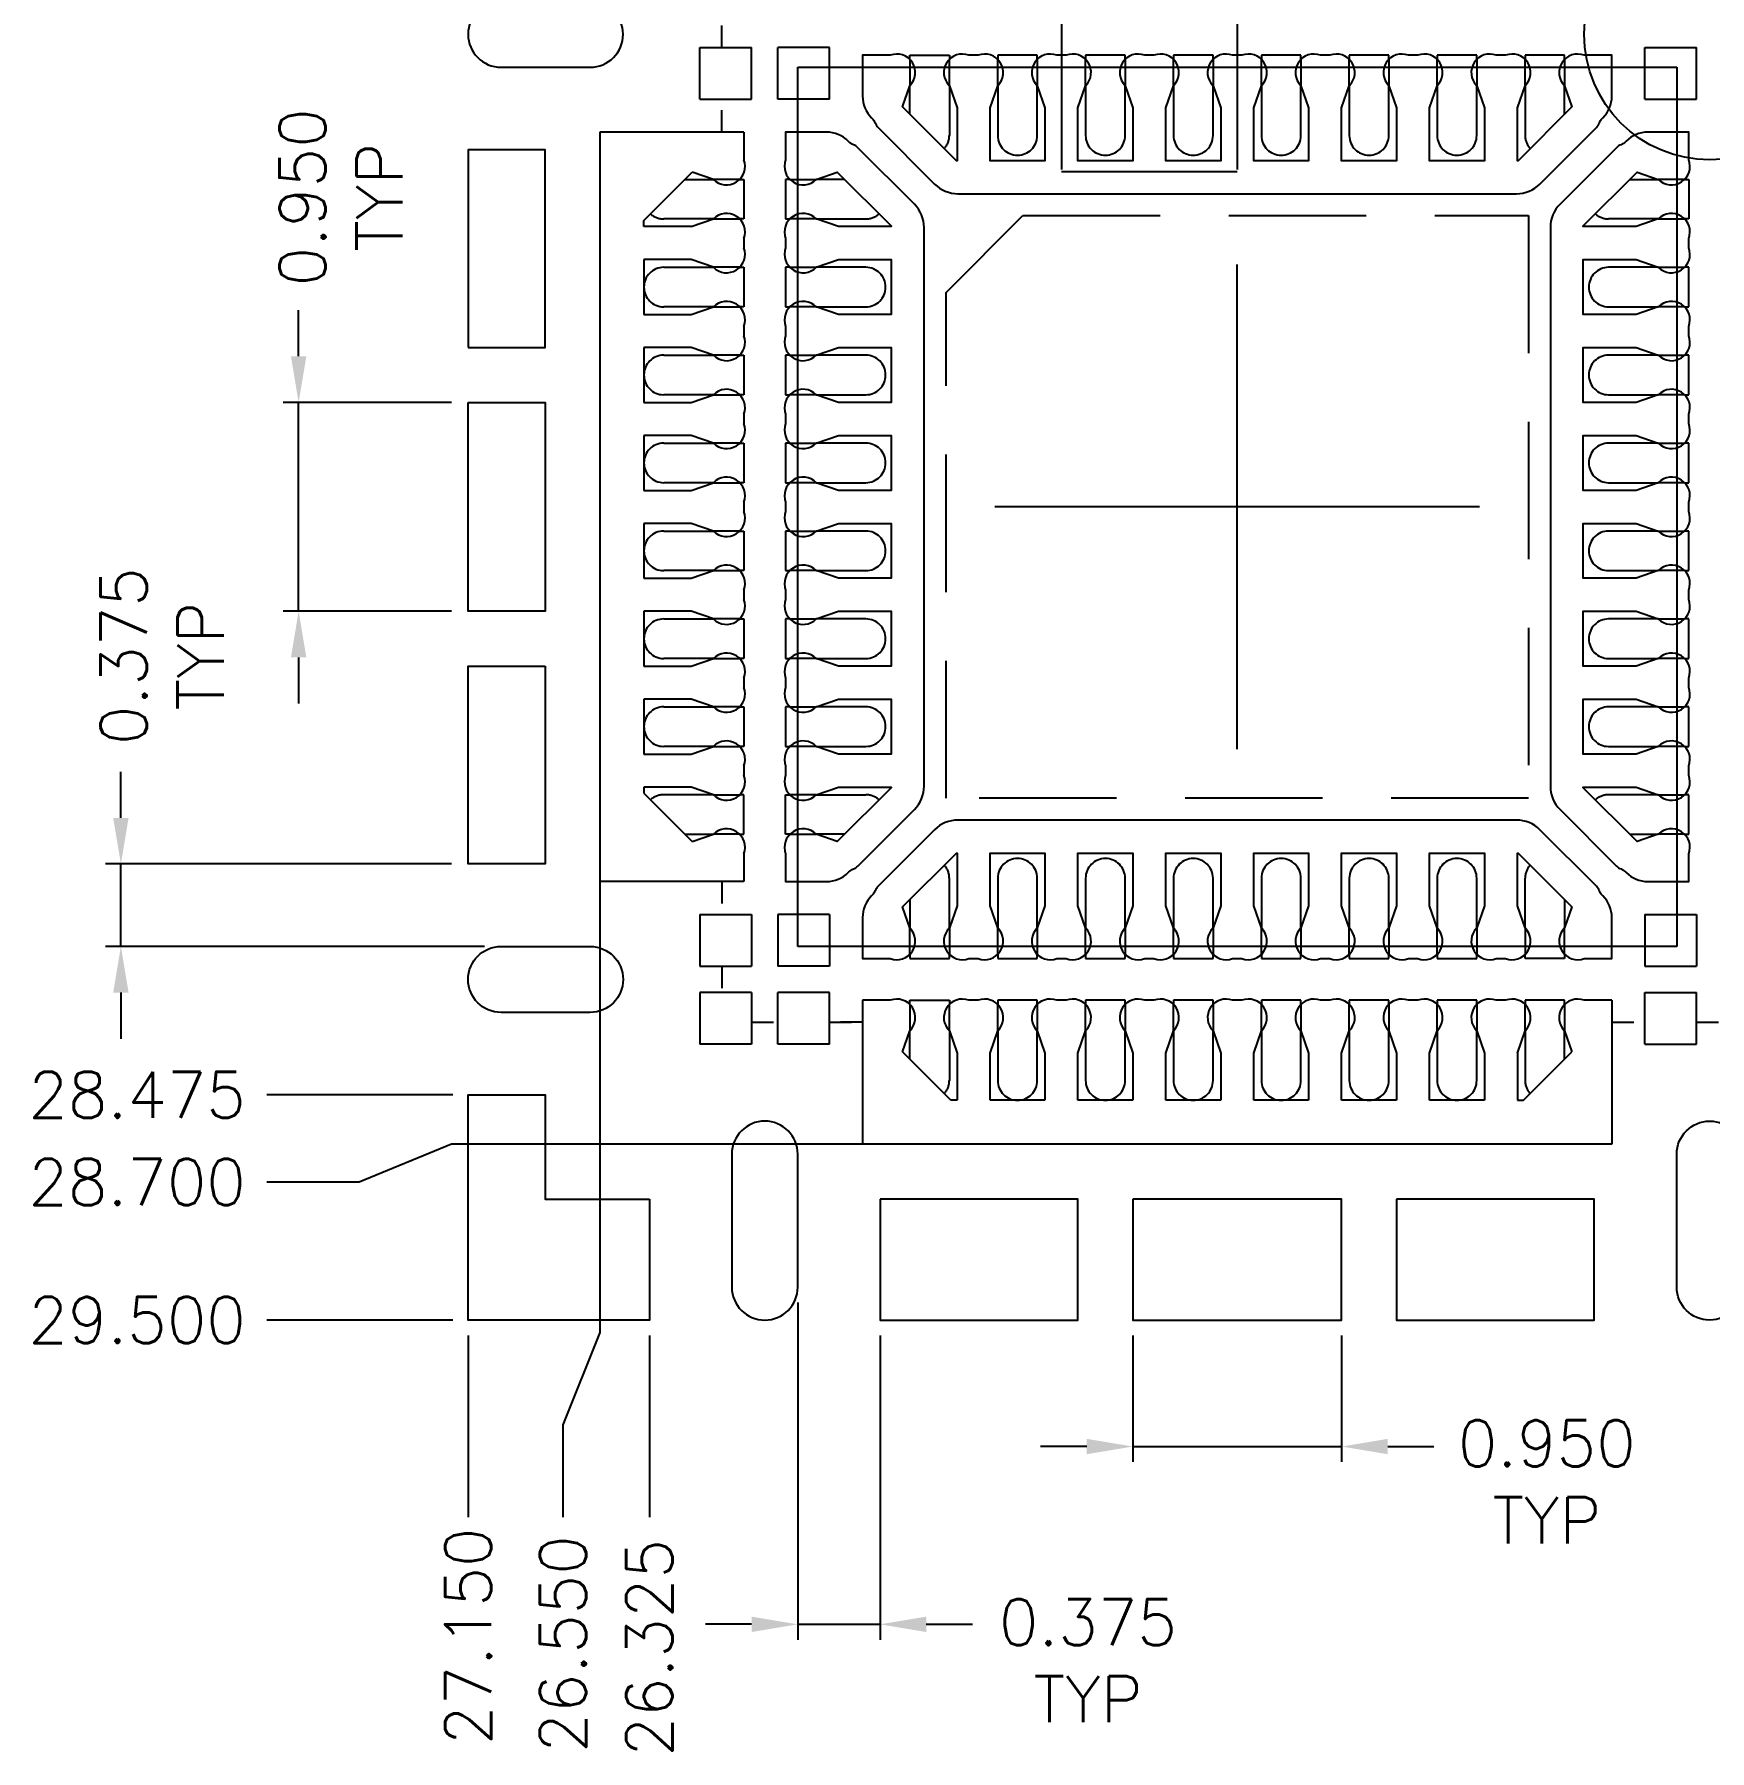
# Model space of a CAD drawing. Extents: x 720.3 to 735, y -12.4 to 10.2.
# Drawn here: x 720.28 to 727.9, y -4.2 to 3.61 of the extents above; entities that cross this region are included whole.
import ezdxf

# ---------------------------------------------------------------- set-up
doc = ezdxf.new("R2010")
doc.units = 0
doc.header["$LTSCALE"] = 5
doc.header["$MEASUREMENT"] = 0
doc.linetypes.add('CENTER', pattern=[2, 1.25, -0.25, 0.25, -0.25])
doc.linetypes.add('HIDDEN', pattern=[0.375, 0.25, -0.125])
doc.layers.get('0').update_dxf_attribs({"linetype": 'CONTINUOUS'})
for name, color, linetype in [('1', 7, 'CONTINUOUS'), ('1D', 4, 'CONTINUOUS'), ('2D', 4, 'CONTINUOUS')]:
    doc.layers.add(name, color=color, linetype=linetype)
doc.styles.get("Standard").update_dxf_attribs({"font": 'romans.shx', "bigfont": 'bigfont.shx'})

msp = doc.modelspace()

# ---------------------------------------------------------------- linework, layer by layer
for p, q in [((723.3044, -0.7505), (723.3044, -0.9855)), ((723.5394, -0.7505), (723.3044, -0.7505)), ((723.5394, -0.7505), (723.5394, -0.9855)), ((723.5394, -0.9855), (723.3044, -0.9855))]:
    msp.add_line(p, q)
at = {"layer": '1'}
for p, q in [((723.3044, 3.5495), (723.5394, 3.5495)), ((723.3044, 3.3145), (723.3044, 3.5495)), ((723.5394, 3.3145), (723.5394, 3.5495)), ((723.6594, 3.3145), (723.6594, 3.5495)), ((723.8944, 3.5495), (723.6594, 3.5495)), ((723.8944, 3.3145), (723.8944, 3.5495)), ((727.6044, 3.5495), (727.8394, 3.5495)), ((727.6044, 3.3145), (727.6044, 3.5495)), ((727.8394, 3.3145), (727.8394, 3.5495)), ((724.2594, 3.4954), (724.2594, 3.3755)), ((724.4394, 3.3755), (724.4394, 3.4954)), ((724.6594, 3.3755), (724.6594, 3.4954)), ((724.8394, 3.4954), (724.8394, 3.3755)), ((725.0594, 3.3755), (725.0594, 3.4954)), ((725.2394, 3.4954), (725.2394, 3.3755)), ((725.4594, 3.3755), (725.4594, 3.4954)), ((725.6394, 3.4954), (725.6394, 3.3755)), ((725.8594, 3.3755), (725.8594, 3.4954)), ((726.0394, 3.4954), (726.0394, 3.3755)), ((726.2594, 3.3755), (726.2594, 3.4954)), ((726.4394, 3.4954), (726.4394, 3.3755)), ((726.6594, 3.3755), (726.6594, 3.4954)), ((726.8394, 3.4954), (726.8394, 3.3755)), ((727.0594, 3.3755), (727.0594, 3.4954)), ((727.2394, 3.4954), (727.2394, 3.3755)), ((723.3044, 3.3145), (723.5394, 3.3145)), ((723.8944, 3.3145), (723.6594, 3.3145)), ((727.6044, 3.3145), (727.8394, 3.3145)), ((723.5044, 3.1645), (723.5044, 3.0383)), ((723.0494, 2.7624), (723.2697, 2.9827)), ((723.3655, 2.9495), (723.2697, 2.9827)), ((723.4853, 2.9495), (723.3655, 2.9495)), ((723.7135, 2.9495), (723.8334, 2.9495)), ((727.7853, 2.9495), (727.6655, 2.9495)), ((723.2644, 2.7345), (723.0494, 2.7345)), ((723.2644, 2.7345), (723.3655, 2.7695)), ((723.3655, 2.7695), (723.4853, 2.7695)), ((723.8334, 2.7695), (723.7135, 2.7695)), ((727.6655, 2.7695), (727.7853, 2.7695)), ((723.5044, 2.6807), (723.5044, 2.6383)), ((723.2644, 2.5845), (723.0494, 2.5845)), ((723.3655, 2.5495), (723.2644, 2.5845)), ((723.4853, 2.5495), (723.3655, 2.5495)), ((723.7135, 2.5495), (723.8334, 2.5495)), ((727.6655, 2.5495), (727.7853, 2.5495)), ((723.2644, 2.3345), (723.3655, 2.3695)), ((723.3655, 2.3695), (723.4853, 2.3695)), ((723.8334, 2.3695), (723.7135, 2.3695)), ((727.7853, 2.3695), (727.6655, 2.3695)), ((723.0494, 2.3345), (723.2644, 2.3345)), ((723.5044, 2.2807), (723.5044, 2.2383)), ((723.2644, 2.1845), (723.0494, 2.1845)), ((723.3655, 2.1495), (723.2644, 2.1845)), ((723.4853, 2.1495), (723.3655, 2.1495)), ((723.7135, 2.1495), (723.8334, 2.1495)), ((727.6655, 2.1495), (727.7853, 2.1495)), ((723.2644, 1.9345), (723.3655, 1.9695)), ((723.3655, 1.9695), (723.4853, 1.9695)), ((723.8334, 1.9695), (723.7135, 1.9695)), ((727.7853, 1.9695), (727.6655, 1.9695)), ((723.0494, 1.9345), (723.2644, 1.9345)), ((723.5044, 1.8807), (723.5044, 1.8383)), ((723.2644, 1.7845), (723.0494, 1.7845)), ((723.3655, 1.7495), (723.2644, 1.7845)), ((723.4853, 1.7495), (723.3655, 1.7495)), ((723.7135, 1.7495), (723.8334, 1.7495)), ((727.6655, 1.7495), (727.7853, 1.7495)), ((723.2644, 1.5345), (723.3655, 1.5695)), ((723.3655, 1.5695), (723.4853, 1.5695)), ((723.8334, 1.5695), (723.7135, 1.5695)), ((727.7853, 1.5695), (727.6655, 1.5695)), ((723.0494, 1.5345), (723.2644, 1.5345)), ((723.5044, 1.4807), (723.5044, 1.4383)), ((723.2644, 1.3845), (723.0494, 1.3845)), ((723.3655, 1.3495), (723.2644, 1.3845)), ((723.4853, 1.3495), (723.3655, 1.3495)), ((723.7135, 1.3495), (723.8334, 1.3495)), ((727.6655, 1.3495), (727.7853, 1.3495)), ((723.0494, 1.1345), (723.2644, 1.1345)), ((723.2644, 1.1345), (723.3655, 1.1695)), ((723.3655, 1.1695), (723.4853, 1.1695)), ((723.8334, 1.1695), (723.7135, 1.1695)), ((727.7853, 1.1695), (727.6655, 1.1695)), ((723.5044, 1.0807), (723.5044, 1.0383)), ((723.2644, 0.9845), (723.0494, 0.9845)), ((723.3655, 0.9495), (723.2644, 0.9845)), ((723.4853, 0.9495), (723.3655, 0.9495)), ((723.7135, 0.9495), (723.8334, 0.9495)), ((727.6655, 0.9495), (727.7853, 0.9495)), ((723.0494, 0.7345), (723.2644, 0.7345)), ((723.2644, 0.7345), (723.3655, 0.7695)), ((723.3655, 0.7695), (723.4853, 0.7695)), ((723.8334, 0.7695), (723.7135, 0.7695)), ((727.7853, 0.7695), (727.6655, 0.7695)), ((723.5044, 0.6807), (723.5044, 0.6383)), ((723.2644, 0.5845), (723.0494, 0.5845)), ((723.3655, 0.5495), (723.2644, 0.5845)), ((723.4853, 0.5495), (723.3655, 0.5495)), ((723.7135, 0.5495), (723.8334, 0.5495)), ((727.6655, 0.5495), (727.7853, 0.5495)), ((723.0494, 0.3345), (723.2644, 0.3345)), ((723.2644, 0.3345), (723.3655, 0.3695)), ((723.3655, 0.3695), (723.4853, 0.3695)), ((723.8334, 0.3695), (723.7135, 0.3695)), ((727.7853, 0.3695), (727.6655, 0.3695)), ((723.5044, 0.2807), (723.5044, 0.2383)), ((723.2644, 0.1845), (723.0494, 0.1845)), ((723.0494, 0.1566), (723.2697, -0.0637)), ((723.3655, 0.1495), (723.2644, 0.1845)), ((723.3655, 0.1495), (723.4853, 0.1495)), ((723.8334, 0.1495), (723.7135, 0.1495)), ((727.6655, 0.1495), (727.7853, 0.1495)), ((723.2697, -0.0637), (723.3655, -0.0305)), ((723.4853, -0.0305), (723.3655, -0.0305)), ((723.7135, -0.0305), (723.8334, -0.0305)), ((727.7853, -0.0305), (727.6655, -0.0305)), ((723.5044, -0.1193), (723.5044, -0.2455)), ((723.3044, -0.3955), (723.5394, -0.3955)), ((723.3044, -0.3955), (723.3044, -0.6305)), ((723.5394, -0.3955), (723.5394, -0.6305)), ((723.6594, -0.3955), (723.6594, -0.6305)), ((723.8944, -0.3955), (723.6594, -0.3955)), ((723.8944, -0.3955), (723.8944, -0.6305)), ((724.2594, -0.5764), (724.2594, -0.4565)), ((724.4394, -0.4565), (724.4394, -0.5764)), ((724.6594, -0.5764), (724.6594, -0.4565)), ((724.8394, -0.4565), (724.8394, -0.5764)), ((725.0594, -0.5764), (725.0594, -0.4565)), ((725.2394, -0.4565), (725.2394, -0.5764)), ((725.4594, -0.5764), (725.4594, -0.4565)), ((725.6394, -0.4565), (725.6394, -0.5764)), ((725.8594, -0.5764), (725.8594, -0.4565)), ((726.0394, -0.4565), (726.0394, -0.5764)), ((726.2594, -0.5764), (726.2594, -0.4565)), ((726.4394, -0.4565), (726.4394, -0.5764)), ((726.6594, -0.5764), (726.6594, -0.4565)), ((726.8394, -0.4565), (726.8394, -0.5764)), ((727.0594, -0.4565), (727.0594, -0.5764)), ((727.2394, -0.5764), (727.2394, -0.4565)), ((727.6044, -0.3955), (727.8394, -0.3955)), ((727.6044, -0.3955), (727.6044, -0.6305)), ((727.8394, -0.3955), (727.8394, -0.6305)), ((723.3044, -0.6305), (723.5394, -0.6305)), ((723.8944, -0.6305), (723.6594, -0.6305)), ((727.6044, -0.6305), (727.8394, -0.6305)), ((723.6594, -0.9855), (723.6594, -0.7505)), ((723.8944, -0.7505), (723.6594, -0.7505)), ((723.8944, -0.9855), (723.8944, -0.7505)), ((727.6044, -0.7505), (727.8394, -0.7505)), ((727.6044, -0.9855), (727.6044, -0.7505)), ((727.8394, -0.9855), (727.8394, -0.7505)), ((724.1706, -0.7855), (724.0444, -0.7855)), ((724.2594, -0.8046), (724.2594, -0.9245)), ((724.4394, -0.9245), (724.4394, -0.8046)), ((724.5706, -0.7855), (724.5283, -0.7855)), ((724.6594, -0.9245), (724.6594, -0.8046)), ((724.8394, -0.8046), (724.8394, -0.9245)), ((724.9706, -0.7855), (724.9283, -0.7855)), ((725.0594, -0.9245), (725.0594, -0.8046)), ((725.2394, -0.8046), (725.2394, -0.9245)), ((725.3706, -0.7855), (725.3283, -0.7855)), ((725.4594, -0.9245), (725.4594, -0.8046)), ((725.6394, -0.8046), (725.6394, -0.9245)), ((725.7706, -0.7855), (725.7283, -0.7855)), ((725.8594, -0.9245), (725.8594, -0.8046)), ((726.0394, -0.8046), (726.0394, -0.9245)), ((726.1706, -0.7855), (726.1283, -0.7855)), ((726.2594, -0.9245), (726.2594, -0.8046)), ((726.4394, -0.8046), (726.4394, -0.9245)), ((726.5706, -0.7855), (726.5283, -0.7855)), ((726.6594, -0.9245), (726.6594, -0.8046)), ((726.8394, -0.8046), (726.8394, -0.9245)), ((726.9706, -0.7855), (726.9283, -0.7855)), ((727.0594, -0.9245), (727.0594, -0.8046)), ((727.2394, -0.8046), (727.2394, -0.9245)), ((727.4544, -0.7855), (727.3283, -0.7855)), ((724.2263, -1.0202), (724.2594, -0.9245)), ((724.4394, -0.9245), (724.4744, -1.0255)), ((724.6244, -1.0255), (724.6594, -0.9245)), ((724.8394, -0.9245), (724.8744, -1.0255)), ((725.0244, -1.0255), (725.0594, -0.9245)), ((725.2394, -0.9245), (725.2744, -1.0255)), ((725.4244, -1.0255), (725.4594, -0.9245)), ((725.6394, -0.9245), (725.6744, -1.0255)), ((725.8244, -1.0255), (725.8594, -0.9245)), ((726.0394, -0.9245), (726.0744, -1.0255)), ((726.2244, -1.0255), (726.2594, -0.9245)), ((726.4394, -0.9245), (726.4744, -1.0255)), ((726.6244, -1.0255), (726.6594, -0.9245)), ((726.8394, -0.9245), (726.8744, -1.0255)), ((727.0244, -1.0255), (727.0594, -0.9245)), ((727.2394, -0.9245), (727.2726, -1.0202)), ((723.8944, -0.9855), (723.6594, -0.9855)), ((727.6044, -0.9855), (727.8394, -0.9855)), ((724.4465, -1.2405), (724.2263, -1.0202)), ((724.4744, -1.0255), (724.4744, -1.2405)), ((724.6244, -1.2405), (724.6244, -1.0255)), ((724.8744, -1.0255), (724.8744, -1.2405)), ((725.0244, -1.2405), (725.0244, -1.0255)), ((725.2744, -1.0255), (725.2744, -1.2405)), ((725.4244, -1.2405), (725.4244, -1.0255)), ((725.6744, -1.0255), (725.6744, -1.2405)), ((725.8244, -1.2405), (725.8244, -1.0255)), ((726.0744, -1.0255), (726.0744, -1.2405)), ((726.2244, -1.2405), (726.2244, -1.0255)), ((726.4744, -1.0255), (726.4744, -1.2405)), ((726.6244, -1.2405), (726.6244, -1.0255)), ((726.8744, -1.0255), (726.8744, -1.2405)), ((727.0244, -1.0255), (727.0244, -1.2405)), ((727.0524, -1.2405), (727.2726, -1.0202))]:
    msp.add_line(p, q, dxfattribs=at)
at = {"layer": '1', "color": 7}
for p, q in [((722.8494, 3.1645), (722.8494, -0.2455)), ((723.5044, 3.1645), (722.8494, 3.1645)), ((723.0494, 2.7345), (723.0494, 2.7624)), ((723.0494, 2.5845), (723.0494, 2.3345)), ((723.0494, 2.1845), (723.0494, 1.9345)), ((723.0494, 1.7845), (723.0494, 1.5345)), ((723.0494, 1.3845), (723.0494, 1.1345)), ((723.0494, 0.9845), (723.0494, 0.7345)), ((723.0494, 0.5845), (723.0494, 0.3345)), ((723.0494, 0.1845), (723.0494, 0.1566)), ((723.5044, -0.2455), (722.8494, -0.2455)), ((724.0444, -0.7855), (724.0444, -1.4405)), ((727.4544, -0.7855), (727.4544, -1.4405)), ((724.4744, -1.2405), (724.4465, -1.2405)), ((724.8744, -1.2405), (724.6244, -1.2405)), ((725.2744, -1.2405), (725.0244, -1.2405)), ((725.6744, -1.2405), (725.4244, -1.2405)), ((726.0744, -1.2405), (725.8244, -1.2405)), ((726.4744, -1.2405), (726.2244, -1.2405)), ((726.8744, -1.2405), (726.6244, -1.2405)), ((727.0244, -1.2405), (727.0524, -1.2405)), ((727.4544, -1.4405), (724.0444, -1.4405))]:
    msp.add_line(p, q, dxfattribs=at)
at = {"layer": '1', "ltscale": 10}
for points in [[(722.8044, 3.7595), (722.3994, 3.7595, 1), (722.3994, 3.4595), (722.8044, 3.4595, 1)], [(722.8044, -0.8405), (722.3994, -0.8405, -1), (722.3994, -0.5405), (722.8044, -0.5405, -1)], [(723.4494, -1.4855), (723.4494, -2.0905, 1), (723.7494, -2.0905), (723.7494, -1.4855, 1)], [(728.0494, -1.4855), (728.0494, -2.0905, -1), (727.7494, -2.0905), (727.7494, -1.4855, -1)]]:
    msp.add_lwpolyline(points, format="xyb", close=True, dxfattribs=at)
at = {"layer": '1'}
for points in [[(726.9706, 3.5145), (726.9283, 3.5145, 0.807932), (726.8394, 3.3755), (726.8744, 3.2745), (726.8744, 3.0345), (726.6244, 3.0345), (726.6244, 3.2745), (726.6594, 3.3755, 0.807932), (726.5706, 3.5145), (726.5283, 3.5145, 0.807932), (726.4394, 3.3755), (726.4744, 3.2745), (726.4744, 3.0345), (726.2244, 3.0345), (726.2244, 3.2745), (726.2594, 3.3755, 0.807932), (726.1706, 3.5145), (726.1283, 3.5145, 0.807932), (726.0394, 3.3755), (726.0744, 3.2745), (726.0744, 3.0345), (725.8244, 3.0345), (725.8244, 3.2745), (725.8594, 3.3755, 0.807932), (725.7706, 3.5145), (725.7283, 3.5145, 0.807932), (725.6394, 3.3755), (725.6744, 3.2745), (725.6744, 3.0345), (725.4244, 3.0345), (725.4244, 3.2745), (725.4594, 3.3755, 0.807932), (725.3706, 3.5145), (725.3283, 3.5145, 0.807932), (725.2394, 3.3755), (725.2744, 3.2745), (725.2744, 3.0345), (725.0244, 3.0345), (725.0244, 3.2745), (725.0594, 3.3755, 0.807932), (724.9706, 3.5145), (724.9283, 3.5145, 0.807932), (724.8394, 3.3755), (724.8744, 3.2745), (724.8744, 3.0345), (724.6244, 3.0345), (724.6244, 3.2745), (724.6594, 3.3755, 0.807932), (724.5706, 3.5145), (724.5283, 3.5145, 0.807932), (724.4394, 3.3755), (724.4744, 3.2745), (724.4744, 3.0345), (724.4715, 3.0345), (724.2263, 3.2798), (724.2594, 3.3755, 0.807932), (724.1706, 3.5145), (724.0444, 3.5145), (724.0444, 3.3286, 0.198912), (724.0854, 3.2296), (724.0884, 3.2266, -0.103148), (724.1018, 3.2062, 0.103148), (724.1152, 3.1857), (724.3724, 2.9284, 0.198912), (724.4785, 2.8845), (727.0204, 2.8845, 0.198912), (727.1264, 2.9284), (727.3837, 3.1857, 0.103148), (727.3971, 3.2062, -0.103148), (727.4105, 3.2266), (727.4134, 3.2296, 0.198912), (727.4544, 3.3286), (727.4544, 3.5145), (727.3283, 3.5145, 0.807932), (727.2394, 3.3755), (727.2726, 3.2798), (727.0274, 3.0345), (727.0244, 3.0345), (727.0244, 3.2745), (727.0594, 3.3755, 0.807932)], [(723.6944, 2.6807), (723.6944, 2.6383, 0.807932), (723.8334, 2.5495), (723.9344, 2.5845), (724.1744, 2.5845), (724.1744, 2.3345), (723.9344, 2.3345), (723.8334, 2.3695, 0.807932), (723.6944, 2.2807), (723.6944, 2.2383, 0.807932), (723.8334, 2.1495), (723.9344, 2.1845), (724.1744, 2.1845), (724.1744, 1.9345), (723.9344, 1.9345), (723.8334, 1.9695, 0.807932), (723.6944, 1.8807), (723.6944, 1.8383, 0.807932), (723.8334, 1.7495), (723.9344, 1.7845), (724.1744, 1.7845), (724.1744, 1.5345), (723.9344, 1.5345), (723.8334, 1.5695, 0.807932), (723.6944, 1.4807), (723.6944, 1.4383, 0.807932), (723.8334, 1.3495), (723.9344, 1.3845), (724.1744, 1.3845), (724.1744, 1.1345), (723.9344, 1.1345), (723.8334, 1.1695, 0.807932), (723.6944, 1.0807), (723.6944, 1.0383, 0.807932), (723.8334, 0.9495), (723.9344, 0.9845), (724.1744, 0.9845), (724.1744, 0.7345), (723.9344, 0.7345), (723.8334, 0.7695, 0.807932), (723.6944, 0.6807), (723.6944, 0.6383, 0.807932), (723.8334, 0.5495), (723.9344, 0.5845), (724.1744, 0.5845), (724.1744, 0.3345), (723.9344, 0.3345), (723.8334, 0.3695, 0.807932), (723.6944, 0.2807), (723.6944, 0.2383, 0.807932), (723.8334, 0.1495), (723.9344, 0.1845), (724.1744, 0.1845), (724.1744, 0.1816), (723.9292, -0.0637), (723.8334, -0.0305, 0.807932), (723.6944, -0.1193), (723.6944, -0.2455), (723.8804, -0.2455, 0.198912), (723.9794, -0.2045), (723.9823, -0.2016, -0.103148), (724.0028, -0.1882, 0.103148), (724.0233, -0.1747), (724.2805, 0.0825, 0.198912), (724.3244, 0.1886), (724.3244, 2.7304, 0.198912), (724.2805, 2.8365), (724.0233, 3.0937, 0.103148), (724.0028, 3.1072, -0.103148), (723.9823, 3.1206), (723.9794, 3.1235, 0.198912), (723.8804, 3.1645), (723.6944, 3.1645), (723.6944, 3.0383, 0.807932), (723.8334, 2.9495), (723.9292, 2.9827), (724.1744, 2.7374), (724.1744, 2.7345), (723.9344, 2.7345), (723.8334, 2.7695, 0.807932)], [(727.8044, 0.2383), (727.8044, 0.2807, 0.807932), (727.6655, 0.3695), (727.5644, 0.3345), (727.3244, 0.3345), (727.3244, 0.5845), (727.5644, 0.5845), (727.6655, 0.5495, 0.807932), (727.8044, 0.6383), (727.8044, 0.6807, 0.807932), (727.6655, 0.7695), (727.5644, 0.7345), (727.3244, 0.7345), (727.3244, 0.9845), (727.5644, 0.9845), (727.6655, 0.9495, 0.807932), (727.8044, 1.0383), (727.8044, 1.0807, 0.807932), (727.6655, 1.1695), (727.5644, 1.1345), (727.3244, 1.1345), (727.3244, 1.3845), (727.5644, 1.3845), (727.6655, 1.3495, 0.807932), (727.8044, 1.4383), (727.8044, 1.4807, 0.807932), (727.6655, 1.5695), (727.5644, 1.5345), (727.3244, 1.5345), (727.3244, 1.7845), (727.5644, 1.7845), (727.6655, 1.7495, 0.807932), (727.8044, 1.8383), (727.8044, 1.8807, 0.807932), (727.6655, 1.9695), (727.5644, 1.9345), (727.3244, 1.9345), (727.3244, 2.1845), (727.5644, 2.1845), (727.6655, 2.1495, 0.807932), (727.8044, 2.2383), (727.8044, 2.2807, 0.807932), (727.6655, 2.3695), (727.5644, 2.3345), (727.3244, 2.3345), (727.3244, 2.5845), (727.5644, 2.5845), (727.6655, 2.5495, 0.807932), (727.8044, 2.6383), (727.8044, 2.6807, 0.807932), (727.6655, 2.7695), (727.5644, 2.7345), (727.3244, 2.7345), (727.3244, 2.7374), (727.5697, 2.9827), (727.6655, 2.9495, 0.807932), (727.8044, 3.0383), (727.8044, 3.1645), (727.6185, 3.1645, 0.198912), (727.5195, 3.1235), (727.5166, 3.1206, -0.103148), (727.4961, 3.1072, 0.103148), (727.4756, 3.0937), (727.2184, 2.8365, 0.198912), (727.1744, 2.7304), (727.1744, 0.1886, 0.198912), (727.2184, 0.0825), (727.4756, -0.1747, 0.103148), (727.4961, -0.1882, -0.103148), (727.5166, -0.2016), (727.5195, -0.2045, 0.198912), (727.6185, -0.2455), (727.8044, -0.2455), (727.8044, -0.1193, 0.807932), (727.6655, -0.0305), (727.5697, -0.0637), (727.3244, 0.1816), (727.3244, 0.1845), (727.5644, 0.1845), (727.6655, 0.1495, 0.807932)], [(724.5283, -0.5955), (724.5706, -0.5955, 0.807932), (724.6594, -0.4565), (724.6244, -0.3555), (724.6244, -0.1155), (724.8744, -0.1155), (724.8744, -0.3555), (724.8394, -0.4565, 0.807932), (724.9283, -0.5955), (724.9706, -0.5955, 0.807932), (725.0594, -0.4565), (725.0244, -0.3555), (725.0244, -0.1155), (725.2744, -0.1155), (725.2744, -0.3555), (725.2394, -0.4565, 0.807932), (725.3283, -0.5955), (725.3706, -0.5955, 0.807932), (725.4594, -0.4565), (725.4244, -0.3555), (725.4244, -0.1155), (725.6744, -0.1155), (725.6744, -0.3555), (725.6394, -0.4565, 0.807932), (725.7283, -0.5955), (725.7706, -0.5955, 0.807932), (725.8594, -0.4565), (725.8244, -0.3555), (725.8244, -0.1155), (726.0744, -0.1155), (726.0744, -0.3555), (726.0394, -0.4565, 0.807932), (726.1283, -0.5955), (726.1706, -0.5955, 0.807932), (726.2594, -0.4565), (726.2244, -0.3555), (726.2244, -0.1155), (726.4744, -0.1155), (726.4744, -0.3555), (726.4394, -0.4565, 0.807932), (726.5283, -0.5955), (726.5706, -0.5955, 0.807932), (726.6594, -0.4565), (726.6244, -0.3555), (726.6244, -0.1155), (726.8744, -0.1155), (726.8744, -0.3555), (726.8394, -0.4565, 0.807932), (726.9283, -0.5955), (726.9706, -0.5955, 0.807932), (727.0594, -0.4565), (727.0244, -0.3555), (727.0244, -0.1155), (727.0274, -0.1155), (727.2726, -0.3608), (727.2394, -0.4565, 0.807932), (727.3283, -0.5955), (727.4544, -0.5955), (727.4544, -0.4096, 0.198912), (727.4134, -0.3106), (727.4105, -0.3077, -0.103148), (727.3971, -0.2872, 0.103148), (727.3837, -0.2667), (727.1264, -0.0094, 0.198912), (727.0204, 0.0345), (724.4785, 0.0345, 0.198912), (724.3724, -0.0094), (724.1152, -0.2667, 0.103148), (724.1018, -0.2872, -0.103148), (724.0884, -0.3077), (724.0854, -0.3106, 0.198912), (724.0444, -0.4096), (724.0444, -0.5955), (724.1706, -0.5955, 0.807932), (724.2594, -0.4565), (724.2263, -0.3608), (724.4715, -0.1155), (724.4744, -0.1155), (724.4744, -0.3555), (724.4394, -0.4565, 0.807932)]]:
    msp.add_lwpolyline(points, format="xyb", close=True, dxfattribs=at)
at = {"layer": '1', "ltscale": 10}
for points in [[(722.2494, 2.1845), (722.5994, 2.1845), (722.5994, 3.0845), (722.2494, 3.0845)], [(722.2494, 1.9345), (722.5994, 1.9345), (722.5994, 0.9845), (722.2494, 0.9845)], [(722.5994, 0.7345), (722.5994, -0.1655), (722.2494, -0.1655), (722.2494, 0.7345)], [(724.1244, -1.6905), (724.1244, -2.2405), (725.0244, -2.2405), (725.0244, -1.6905)], [(725.2744, -1.6905), (725.2744, -2.2405), (726.2244, -2.2405), (726.2244, -1.6905)], [(726.4744, -1.6905), (726.4744, -2.2405), (727.3744, -2.2405), (727.3744, -1.6905)]]:
    msp.add_lwpolyline(points, close=True, dxfattribs=at)
at = {"layer": '1'}
msp.add_lwpolyline([(723.0744, -1.6905), (723.0744, -2.2405), (722.2494, -2.2405), (722.2494, -1.2155), (722.5994, -1.2155), (722.5994, -1.6905)], close=True, dxfattribs=at)
for centre, start, end in [((723.4254, 3.0088), 224.71585, 20.4592), ((723.4254, 2.7102), 339.5408, 135.28415), ((723.4254, 2.6088), 224.71585, 20.4592), ((723.4254, 2.3102), 339.5408, 135.28415), ((723.4254, 2.2088), 224.71585, 20.4592), ((723.4254, 1.9102), 339.5408, 135.28415), ((723.4254, 1.8088), 224.71585, 20.4592), ((723.4254, 1.5102), 339.5408, 135.28415), ((723.4254, 1.4088), 224.71585, 20.4592), ((723.4254, 1.1102), 339.5408, 135.28415), ((723.4254, 1.0088), 224.71585, 20.4592), ((723.4254, 0.7102), 339.5408, 135.28415), ((723.4254, 0.6088), 224.71585, 20.4592), ((723.4254, 0.3102), 339.5408, 135.28415), ((723.4254, 0.2088), 224.71585, 20.4592), ((723.4254, -0.0898), 339.5408, 135.28415), ((724.2001, -0.8645), 314.71585, 110.4592), ((724.4988, -0.8645), 69.5408, 225.28415), ((724.6001, -0.8645), 314.71585, 110.4592), ((724.8988, -0.8645), 69.5408, 225.28415), ((725.0001, -0.8645), 314.71585, 110.4592), ((725.2988, -0.8645), 69.5408, 225.28415), ((725.4001, -0.8645), 314.71585, 110.4592), ((725.6988, -0.8645), 69.5408, 225.28415), ((725.8001, -0.8645), 314.71585, 110.4592), ((726.0988, -0.8645), 69.5408, 225.28415), ((726.2001, -0.8645), 314.71585, 110.4592), ((726.4988, -0.8645), 69.5408, 225.28415), ((726.6001, -0.8645), 314.71585, 110.4592), ((726.8988, -0.8645), 69.5408, 225.28415), ((727.0001, -0.8645), 314.71585, 110.4592), ((727.2988, -0.8645), 69.5408, 225.28415)]:
    msp.add_arc(centre, 0.0843, start, end, dxfattribs=at)
at = {"layer": '1D', "linetype": 'HIDDEN', "ltscale": 0.08}
for p, q in [((723.4044, 3.5495), (723.4044, 3.6695)), ((723.4044, 3.1645), (723.4044, 3.3145)), ((723.4044, -0.2455), (723.4044, -0.3955)), ((723.4044, -0.6305), (723.4044, -0.7505)), ((723.5394, -0.8855), (723.6594, -0.8855)), ((724.0444, -0.8855), (723.8944, -0.8855)), ((723.8944, -0.8855), (724.0444, -0.8855)), ((727.4544, -0.8855), (727.6044, -0.8855)), ((727.8394, -0.8855), (727.9594, -0.8855))]:
    msp.add_line(p, q, dxfattribs=at)
at = {"layer": '1D', "color": 2, "linetype": 'CENTER', "ltscale": 0.8}
for p, q in [((723.7494, -0.5405), (723.7494, 3.4595)), ((723.7494, 3.4595), (727.7494, 3.4595)), ((727.7494, 3.4595), (727.7494, -0.5405)), ((727.7494, -0.5405), (723.7494, -0.5405))]:
    msp.add_line(p, q, dxfattribs=at)
at = {"layer": '1D', "linetype": 'HIDDEN', "ltscale": 0.3}
for points in [[(724.2594, 3.4954), (724.2594, 3.5145), (724.4394, 3.5145), (724.4394, 3.4954)], [(724.8394, 3.4954), (724.8394, 3.5145), (724.6594, 3.5145), (724.6594, 3.4954)], [(725.2394, 3.4954), (725.2394, 3.5145), (725.0594, 3.5145), (725.0594, 3.4954)], [(725.6394, 3.4954), (725.6394, 3.5145), (725.4594, 3.5145), (725.4594, 3.4954)], [(726.0394, 3.4954), (726.0394, 3.5145), (725.8594, 3.5145), (725.8594, 3.4954)], [(726.4394, 3.4954), (726.4394, 3.5145), (726.2594, 3.5145), (726.2594, 3.4954)], [(726.8394, 3.4954), (726.8394, 3.5145), (726.6594, 3.5145), (726.6594, 3.4954)], [(727.2394, 3.4954), (727.2394, 3.5145), (727.0594, 3.5145), (727.0594, 3.4954)], [(724.2594, 3.2466), (724.2594, 3.3755)], [(727.2394, 3.2466), (727.2394, 3.3755)], [(723.2365, 2.9495), (723.3655, 2.9495)], [(723.4853, 2.9495), (723.5044, 2.9495), (723.5044, 2.7695), (723.4853, 2.7695)], [(723.7135, 2.9495), (723.6944, 2.9495), (723.6944, 2.7695), (723.7135, 2.7695)], [(723.9624, 2.9495), (723.8334, 2.9495)], [(727.5365, 2.9495), (727.6655, 2.9495)], [(727.7853, 2.9495), (727.8044, 2.9495), (727.8044, 2.7695), (727.7853, 2.7695)], [(723.4853, 2.5495), (723.5044, 2.5495), (723.5044, 2.3695), (723.4853, 2.3695)], [(723.7135, 2.5495), (723.6944, 2.5495), (723.6944, 2.3695), (723.7135, 2.3695)], [(727.7853, 2.3695), (727.8044, 2.3695), (727.8044, 2.5495), (727.7853, 2.5495)], [(723.4853, 2.1495), (723.5044, 2.1495), (723.5044, 1.9695), (723.4853, 1.9695)], [(723.7135, 2.1495), (723.6944, 2.1495), (723.6944, 1.9695), (723.7135, 1.9695)], [(727.7853, 1.9695), (727.8044, 1.9695), (727.8044, 2.1495), (727.7853, 2.1495)], [(723.4853, 1.7495), (723.5044, 1.7495), (723.5044, 1.5695), (723.4853, 1.5695)], [(723.7135, 1.7495), (723.6944, 1.7495), (723.6944, 1.5695), (723.7135, 1.5695)], [(727.7853, 1.5695), (727.8044, 1.5695), (727.8044, 1.7495), (727.7853, 1.7495)], [(723.4853, 1.3495), (723.5044, 1.3495), (723.5044, 1.1695), (723.4853, 1.1695)], [(723.7135, 1.3495), (723.6944, 1.3495), (723.6944, 1.1695), (723.7135, 1.1695)], [(727.7853, 1.1695), (727.8044, 1.1695), (727.8044, 1.3495), (727.7853, 1.3495)], [(723.4853, 0.9495), (723.5044, 0.9495), (723.5044, 0.7695), (723.4853, 0.7695)], [(723.7135, 0.9495), (723.6944, 0.9495), (723.6944, 0.7695), (723.7135, 0.7695)], [(727.7853, 0.7695), (727.8044, 0.7695), (727.8044, 0.9495), (727.7853, 0.9495)], [(723.4853, 0.5495), (723.5044, 0.5495), (723.5044, 0.3695), (723.4853, 0.3695)], [(723.7135, 0.5495), (723.6944, 0.5495), (723.6944, 0.3695), (723.7135, 0.3695)], [(727.7853, 0.3695), (727.8044, 0.3695), (727.8044, 0.5495), (727.7853, 0.5495)], [(723.4853, -0.0305), (723.5044, -0.0305), (723.5044, 0.1495), (723.4853, 0.1495)], [(723.7135, -0.0305), (723.6944, -0.0305), (723.6944, 0.1495), (723.7135, 0.1495)], [(727.7853, -0.0305), (727.8044, -0.0305), (727.8044, 0.1495), (727.7853, 0.1495)], [(723.2365, -0.0305), (723.3655, -0.0305)], [(723.9624, -0.0305), (723.8334, -0.0305)], [(727.5365, -0.0305), (727.6655, -0.0305)], [(724.2594, -0.3276), (724.2594, -0.4565)], [(727.2394, -0.3276), (727.2394, -0.4565)], [(724.2594, -0.5764), (724.2594, -0.5955), (724.4394, -0.5955), (724.4394, -0.5764)], [(724.6594, -0.5764), (724.6594, -0.5955), (724.8394, -0.5955), (724.8394, -0.5764)], [(725.0594, -0.5764), (725.0594, -0.5955), (725.2394, -0.5955), (725.2394, -0.5764)], [(725.4594, -0.5764), (725.4594, -0.5955), (725.6394, -0.5955), (725.6394, -0.5764)], [(725.8594, -0.5764), (725.8594, -0.5955), (726.0394, -0.5955), (726.0394, -0.5764)], [(726.2594, -0.5764), (726.2594, -0.5955), (726.4394, -0.5955), (726.4394, -0.5764)], [(726.6594, -0.5764), (726.6594, -0.5955), (726.8394, -0.5955), (726.8394, -0.5764)], [(727.2394, -0.5764), (727.2394, -0.5955), (727.0594, -0.5955), (727.0594, -0.5764)], [(724.2594, -0.8046), (724.2594, -0.7855), (724.4394, -0.7855), (724.4394, -0.8046)], [(724.8394, -0.8046), (724.8394, -0.7855), (724.6594, -0.7855), (724.6594, -0.8046)], [(725.2394, -0.8046), (725.2394, -0.7855), (725.0594, -0.7855), (725.0594, -0.8046)], [(725.6394, -0.8046), (725.6394, -0.7855), (725.4594, -0.7855), (725.4594, -0.8046)], [(726.0394, -0.8046), (726.0394, -0.7855), (725.8594, -0.7855), (725.8594, -0.8046)], [(726.4394, -0.8046), (726.4394, -0.7855), (726.2594, -0.7855), (726.2594, -0.8046)], [(726.8394, -0.8046), (726.8394, -0.7855), (726.6594, -0.7855), (726.6594, -0.8046)], [(727.2394, -0.8046), (727.2394, -0.7855), (727.0594, -0.7855), (727.0594, -0.8046)], [(724.2594, -1.0534), (724.2594, -0.9245)], [(727.2394, -1.0534), (727.2394, -0.9245)]]:
    msp.add_lwpolyline(points, dxfattribs=at)
for points in [[(724.4394, 3.3755), (724.4394, 3.1495, -0.184483), (724.4165, 3.0895, -0.175674)], [(724.6594, 3.3755), (724.6594, 3.1495, 1), (724.8394, 3.1495), (724.8394, 3.3755)], [(725.0594, 3.3755), (725.0594, 3.1495, 1), (725.2394, 3.1495), (725.2394, 3.3755)], [(725.4594, 3.3755), (725.4594, 3.1495, 1), (725.6394, 3.1495), (725.6394, 3.3755)], [(725.8594, 3.3755), (725.8594, 3.1495, 1), (726.0394, 3.1495), (726.0394, 3.3755)], [(726.2594, 3.3755), (726.2594, 3.1495, 1), (726.4394, 3.1495), (726.4394, 3.3755)], [(726.6594, 3.3755), (726.6594, 3.1495, 1), (726.8394, 3.1495), (726.8394, 3.3755)], [(727.0594, 3.3755), (727.0594, 3.1495, 0.184483), (727.0824, 3.0895, 0.175674)], [(723.3655, 2.7695), (723.1394, 2.7695, -0.184483), (723.0794, 2.7924, -0.175674)], [(723.8334, 2.7695), (724.0594, 2.7695, 0.184483), (724.1194, 2.7924, 0.175674)], [(727.6655, 2.7695), (727.4394, 2.7695, -0.184483), (727.3794, 2.7924, -0.175674)], [(723.3655, 2.3695), (723.1394, 2.3695, -1), (723.1394, 2.5495), (723.3655, 2.5495)], [(723.8334, 2.3695), (724.0594, 2.3695, 1), (724.0594, 2.5495), (723.8334, 2.5495)], [(727.6655, 2.5495), (727.4394, 2.5495, 1), (727.4394, 2.3695), (727.6655, 2.3695)], [(723.3655, 1.9695), (723.1394, 1.9695, -1), (723.1394, 2.1495), (723.3655, 2.1495)], [(723.8334, 1.9695), (724.0594, 1.9695, 1), (724.0594, 2.1495), (723.8334, 2.1495)], [(727.6655, 2.1495), (727.4394, 2.1495, 1), (727.4394, 1.9695), (727.6655, 1.9695)], [(723.3655, 1.5695), (723.1394, 1.5695, -1), (723.1394, 1.7495), (723.3655, 1.7495)], [(723.8334, 1.5695), (724.0594, 1.5695, 1), (724.0594, 1.7495), (723.8334, 1.7495)], [(727.6655, 1.7495), (727.4394, 1.7495, 1), (727.4394, 1.5695), (727.6655, 1.5695)], [(723.3655, 1.1695), (723.1394, 1.1695, -1), (723.1394, 1.3495), (723.3655, 1.3495)], [(723.8334, 1.1695), (724.0594, 1.1695, 1), (724.0594, 1.3495), (723.8334, 1.3495)], [(727.6655, 1.3495), (727.4394, 1.3495, 1), (727.4394, 1.1695), (727.6655, 1.1695)], [(723.3655, 0.7695), (723.1394, 0.7695, -1), (723.1394, 0.9495), (723.3655, 0.9495)], [(723.8334, 0.7695), (724.0594, 0.7695, 1), (724.0594, 0.9495), (723.8334, 0.9495)], [(727.6655, 0.9495), (727.4394, 0.9495, 1), (727.4394, 0.7695), (727.6655, 0.7695)], [(723.3655, 0.3695), (723.1394, 0.3695, -1), (723.1394, 0.5495), (723.3655, 0.5495)], [(723.8334, 0.3695), (724.0594, 0.3695, 1), (724.0594, 0.5495), (723.8334, 0.5495)], [(727.6655, 0.5495), (727.4394, 0.5495, 1), (727.4394, 0.3695), (727.6655, 0.3695)], [(723.3655, 0.1495), (723.1394, 0.1495, 0.184483), (723.0794, 0.1266, 0.175674)], [(723.8334, 0.1495), (724.0594, 0.1495, -0.184483), (724.1194, 0.1266, -0.175674)], [(727.6655, 0.1495), (727.4394, 0.1495, 0.184483), (727.3794, 0.1266, 0.175674)], [(724.8394, -0.4565), (724.8394, -0.2305, 1), (724.6594, -0.2305), (724.6594, -0.4565)], [(725.2394, -0.4565), (725.2394, -0.2305, 1), (725.0594, -0.2305), (725.0594, -0.4565)], [(725.6394, -0.4565), (725.6394, -0.2305, 1), (725.4594, -0.2305), (725.4594, -0.4565)], [(726.0394, -0.4565), (726.0394, -0.2305, 1), (725.8594, -0.2305), (725.8594, -0.4565)], [(726.4394, -0.4565), (726.4394, -0.2305, 1), (726.2594, -0.2305), (726.2594, -0.4565)], [(726.8394, -0.4565), (726.8394, -0.2305, 1), (726.6594, -0.2305), (726.6594, -0.4565)], [(724.4394, -0.4565), (724.4394, -0.2305, 0.184483), (724.4165, -0.1705, 0.175674)], [(727.0594, -0.4565), (727.0594, -0.2305, -0.184483), (727.0824, -0.1705, -0.175674)], [(724.4394, -0.9245), (724.4394, -1.1505, -0.184483), (724.4165, -1.2105, -0.175674)], [(724.6594, -0.9245), (724.6594, -1.1505, 1), (724.8394, -1.1505), (724.8394, -0.9245)], [(725.0594, -0.9245), (725.0594, -1.1505, 1), (725.2394, -1.1505), (725.2394, -0.9245)], [(725.4594, -0.9245), (725.4594, -1.1505, 1), (725.6394, -1.1505), (725.6394, -0.9245)], [(725.8594, -0.9245), (725.8594, -1.1505, 1), (726.0394, -1.1505), (726.0394, -0.9245)], [(726.2594, -0.9245), (726.2594, -1.1505, 1), (726.4394, -1.1505), (726.4394, -0.9245)], [(726.6594, -0.9245), (726.6594, -1.1505, 1), (726.8394, -1.1505), (726.8394, -0.9245)], [(727.0594, -0.9245), (727.0594, -1.1505, 0.184483), (727.0824, -1.2105, 0.175674)]]:
    msp.add_lwpolyline(points, format="xyb", dxfattribs=at)
at = {"layer": '1D', "linetype": 'HIDDEN', "ltscale": 0.5}
msp.add_lwpolyline([(727.0744, 0.1345), (724.4244, 0.1345), (724.4244, 2.4345), (724.7744, 2.7845), (727.0744, 2.7845)], close=True, dxfattribs=at)
at = {"layer": '1D', "color": 2, "linetype": 'CENTER', "ltscale": 0.8}
msp.add_circle((727.8994, 3.6095), 0.571, dxfattribs=at)
at = {"layer": '2D', "color": 2, "linetype": 'CENTER', "ltscale": 0.2}
for p, q in [((724.9491, 4.2447), (724.9491, 2.9843)), ((725.7497, 4.2447), (725.7497, 2.9843)), ((725.7497, 2.9843), (724.9491, 2.9843))]:
    msp.add_line(p, q, dxfattribs=at)
at = {"layer": '2D', "linetype": 'CENTER'}
for p, q in [((725.7494, 0.3566), (725.7494, 2.5624)), ((726.8523, 1.4595), (724.6466, 1.4595))]:
    msp.add_line(p, q, dxfattribs=at)
at = {"layer": '2D'}
for p, q in [((721.4782, 2.1445), (721.4782, 2.3545)), ((722.1742, 1.9345), (721.4082, 1.9345)), ((721.4782, 0.9845), (721.4782, 1.9345)), ((722.1742, 0.9845), (721.4082, 0.9845)), ((721.4782, 0.7745), (721.4782, 0.5645)), ((720.6693, 0.0445), (720.6693, 0.2545)), ((722.1742, -0.1655), (720.5993, -0.1655)), ((720.6693, -0.5405), (720.6693, -0.1655)), ((722.8494, -0.2473), (722.8494, -2.2969)), ((722.3242, -0.5405), (720.5993, -0.5405)), ((720.6693, -0.7505), (720.6693, -0.9605)), ((722.1794, -1.2155), (721.3333, -1.2155)), ((722.1733, -1.4405), (721.7533, -1.6126)), ((724.0544, -1.4405), (722.1733, -1.4405)), ((721.7533, -1.6126), (721.3333, -1.6126)), ((723.7494, -2.1605), (723.7494, -3.695)), ((722.1794, -2.2405), (721.3333, -2.2405)), ((722.2494, -2.3105), (722.2494, -3.1369)), ((722.8494, -2.2969), (722.6809, -2.7169)), ((723.0744, -2.3105), (723.0744, -3.1369)), ((724.1244, -2.3105), (724.1244, -3.695)), ((725.2744, -2.3105), (725.2744, -2.8861)), ((726.2244, -2.3105), (726.2244, -2.8861)), ((722.6809, -2.7169), (722.6809, -3.1369)), ((725.0644, -2.8161), (724.8544, -2.8161)), ((725.2744, -2.8161), (726.2244, -2.8161)), ((726.4344, -2.8161), (726.6444, -2.8161)), ((723.5394, -3.625), (723.3294, -3.625)), ((723.7494, -3.625), (724.1244, -3.625)), ((724.3344, -3.625), (724.5444, -3.625))]:
    msp.add_line(p, q, dxfattribs=at)
for points in [[(721.5132, 2.1445), (721.4432, 2.1445), (721.4782, 1.9345)], [(721.5132, 0.7745), (721.4432, 0.7745), (721.4782, 0.9845)], [(720.7043, 0.0445), (720.6343, 0.0445), (720.6693, -0.1655)], [(720.7043, -0.7505), (720.6343, -0.7505), (720.6693, -0.5405)], [(725.0644, -2.7811), (725.0644, -2.8511), (725.2744, -2.8161)], [(726.4344, -2.7811), (726.4344, -2.8511), (726.2244, -2.8161)], [(723.5394, -3.59), (723.5394, -3.66), (723.7494, -3.625)], [(724.3344, -3.59), (724.3344, -3.66), (724.1244, -3.625)]]:
    msp.add_solid(points, dxfattribs=at)

# ---------------------------------------------------------------- texts
at = {"layer": '2D', "char_height": 0.21, "attachment_point": 5, "rotation": 90}
for s, insert in [('\\A1;0.950\\PTYP', (721.6708, 2.868)), ('\\A1;0.375\\PTYP', (720.8571, 0.7801)), ('\\A1;27.150', (722.2494, -3.6794)), ('\\A1;26.550', (722.6809, -3.7144)), ('\\A1;26.325', (723.0744, -3.7319))]:
    msp.add_mtext(s, dxfattribs=dict(at, insert=insert))
at = {"layer": '2D', "char_height": 0.21, "attachment_point": 5}
for s, insert in [('\\A1;28.475', (720.7433, -1.2155)), ('\\A1;28.700', (720.7433, -1.6126)), ('\\A1;29.500', (720.7433, -2.2405)), ('\\A1;0.950\\PTYP', (727.158, -2.9766)), ('\\A1;0.375\\PTYP', (725.0701, -3.7902))]:
    msp.add_mtext(s, dxfattribs=dict(at, insert=insert))

doc.saveas('drawing.dxf')
